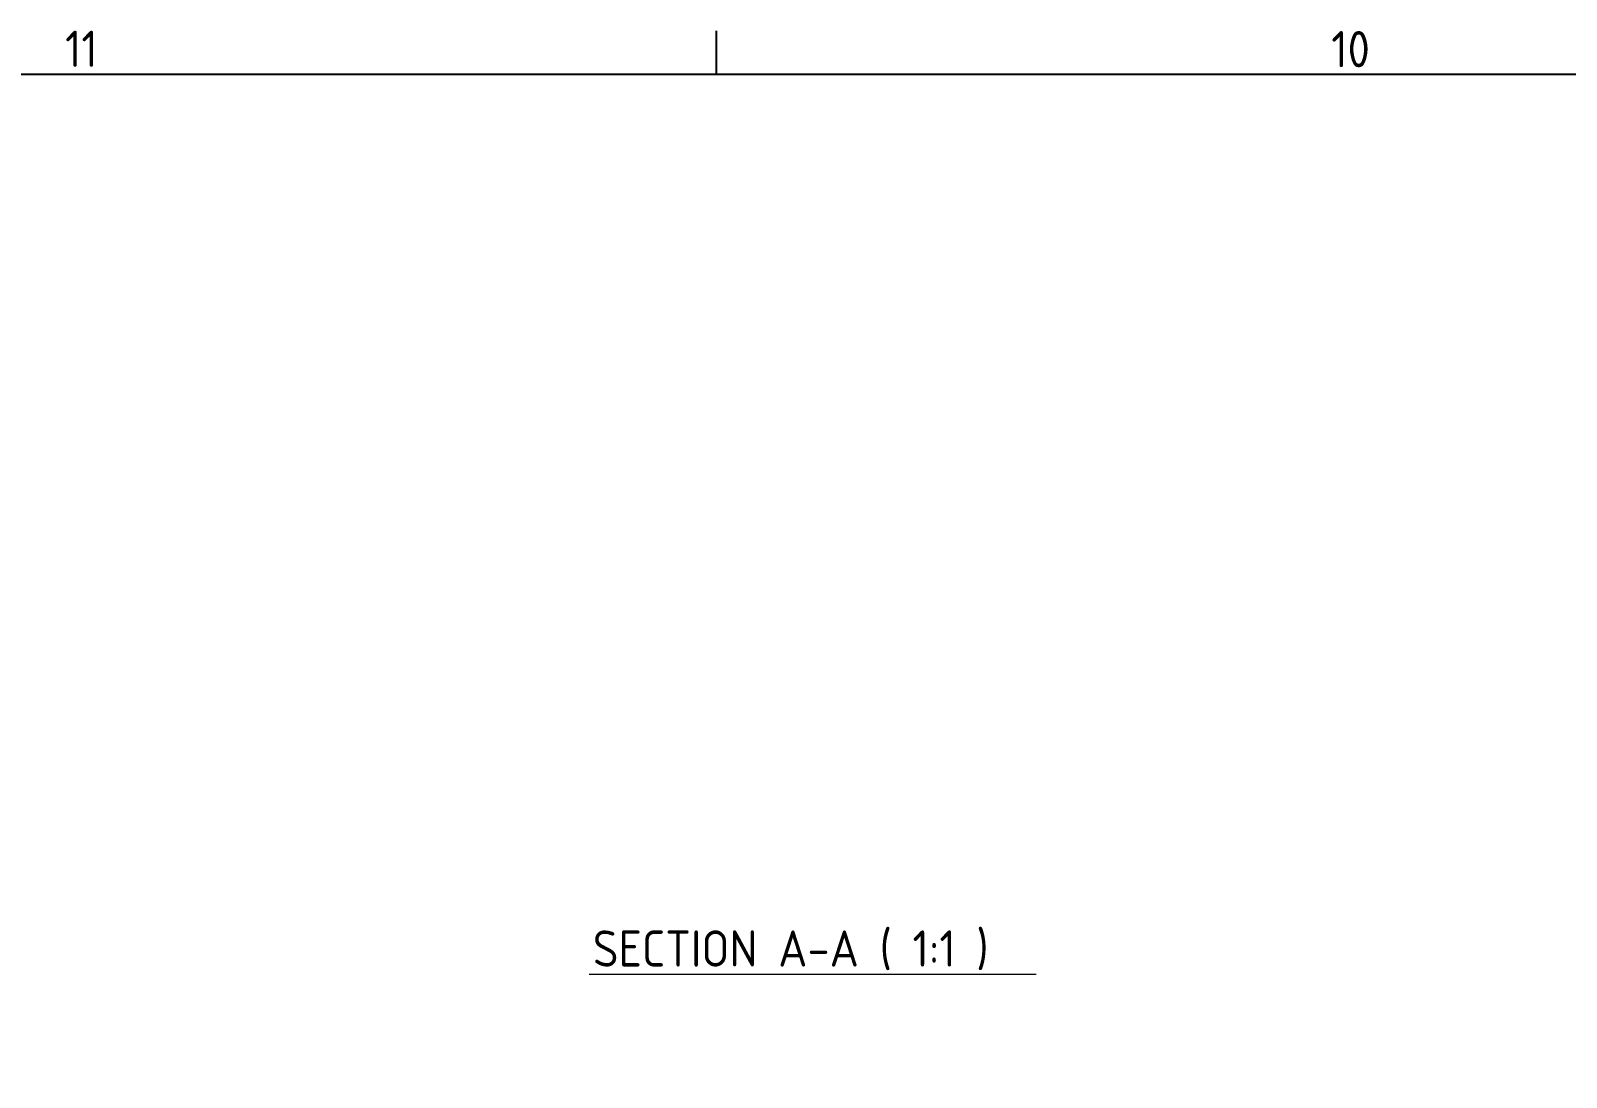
# Model space of a CAD drawing. Header units: millimetres. Extents: x 0 to 5887, y 0 to 4158.
# Drawn here: x 716 to 1309, y 3630 to 4035 of the extents above; entities that cross this region are included whole.
import ezdxf

# ---------------------------------------------------------------- set-up
doc = ezdxf.new("R2010")
doc.units = ezdxf.units.MM
doc.header["$LTSCALE"] = 7
doc.layers.get('0').update_dxf_attribs({"color": 3, "lineweight": 25})
doc.layers.add('경계(ISO)', color=7, linetype='Continuous', lineweight=25)
doc.layers.add('기호(ISO)', color=5, linetype='Continuous', lineweight=25)
doc.styles.add('문자 텍스트_PSTEK_POSCO', font='isocp.shx')
doc.styles.add('텍스트 스타일512', font='isocp.shx')

# ---------------------------------------------------------------- blocks, each defined once
blk = doc.blocks.new('경계 Default Border')
at = {"layer": '경계(ISO)'}
blk.add_line((140.167, 574), (140.167, 576.4), dxfattribs=at)
at = {"layer": '경계(ISO)', "flags": 128}
blk.add_lwpolyline([(20, 20), (20, 574), (821, 574), (821, 20), (20, 20)], dxfattribs=at)
at = {"layer": '경계(ISO)', "color": 2, "char_height": 2, "attachment_point": 7, "style": '문자 텍스트_PSTEK_POSCO'}
for s, insert in [('11', (104.227, 574.4)), ('10', (174.087, 574.381))]:
    blk.add_mtext(s, dxfattribs=dict(at, insert=insert))

msp = doc.modelspace()

# ---------------------------------------------------------------- linework, layer by layer
at = {"layer": '기호(ISO)', "color": 7, "lineweight": 18}
msp.add_line((931.9392, 3670.2632), (1104.6281, 3670.2632), dxfattribs=at)

# ---------------------------------------------------------------- block references
at = {"xscale": 7, "yscale": 7, "zscale": 7}
msp.add_blockref('경계 Default Border', (0, 0), dxfattribs=at)

# ---------------------------------------------------------------- texts
at = {"layer": '기호(ISO)', "color": 7, "insert": (933.3952, 3671.8113), "char_height": 14, "attachment_point": 7, "style": '텍스트 스타일512'}
msp.add_mtext('SECTION A-A ( 1:1 )', dxfattribs=at)

doc.saveas('drawing.dxf')
